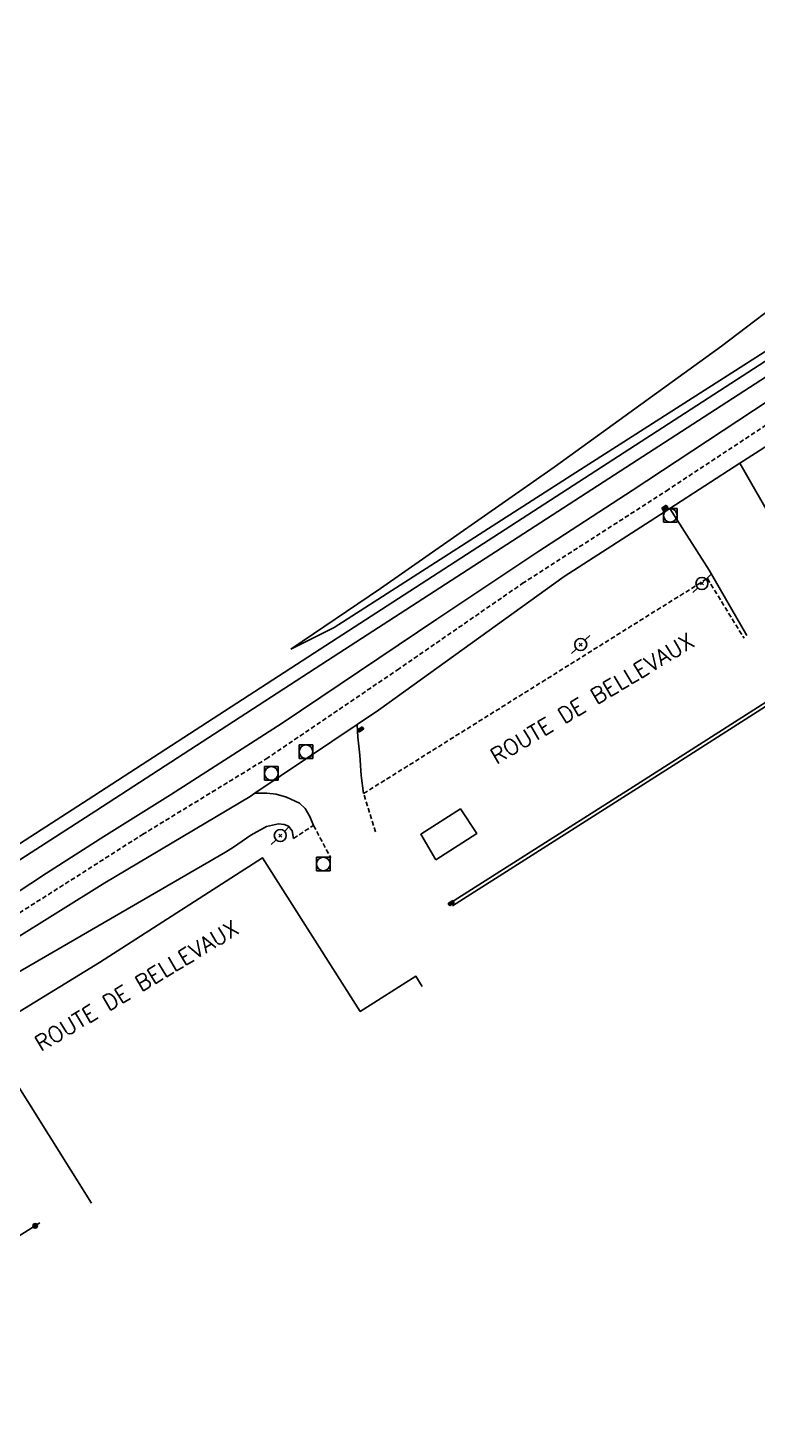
# Model space of a CAD drawing. Header units: millimetres. Extents: x 267000 to 268001, y 124012 to 125001.
# Drawn here: x 267454.9 to 267535.6, y 124518.6 to 124671 of the extents above; entities that cross this region are included whole.
import ezdxf
from ezdxf.enums import TextEntityAlignment as Align

# ---------------------------------------------------------------- set-up
doc = ezdxf.new("R2010")
doc.units = ezdxf.units.MM
doc.linetypes.add('DASHED', pattern=[0.75, 0.5, -0.25])
doc.layers.get('0').update_dxf_attribs({"linetype": 'CONTINUOUS'})
for name, color, linetype in [('W0001', 6, 'DASHED'), ('W0004', 5, 'CONTINUOUS'), ('W0008', 7, 'CONTINUOUS'), ('W0017', 7, 'CONTINUOUS'), ('W0104', 1, 'CONTINUOUS'), ('W0112', 1, 'DASHED'), ('W0211', 2, 'CONTINUOUS'), ('W0214', 2, 'CONTINUOUS'), ('W0323', 7, 'CONTINUOUS'), ('W0401', 7, 'CONTINUOUS'), ('W0420', 7, 'CONTINUOUS'), ('W0473', 7, 'CONTINUOUS'), ('W0700', 7, 'CONTINUOUS'), ('W0989', 7, 'CONTINUOUS')]:
    doc.layers.add(name, color=color, linetype=linetype)
doc.styles.get("Standard").update_dxf_attribs({"font": 'romans.shx', "width": 0.85})

# ---------------------------------------------------------------- blocks, each defined once
blk = doc.blocks.new('T401')
for p, q in [((-0.3, 0.3), (0, 0.3)), ((-0.3, -0.25), (-0.3, 0.3)), ((-0.3, 0.15), (0, 0.15)), ((-0.3, 0), (0, 0)), ((0, 0.3), (0, -0.25)), ((-0.3, -0.15), (0, -0.15)), ((-0.3, -0.25), (-0.3, -0.3)), ((-0.3, -0.3), (0, -0.3)), ((0, -0.3), (0, -0.25))]:
    blk.add_line(p, q)
blk = doc.blocks.new('T473')
for p, q in [((-0.166667, 0.166667), (0.166667, -0.166667)), ((-0.166667, -0.166667), (0.166667, 0.166667)), ((0.500001, 0.500001), (1.000002, 1.000002)), ((-1.000002, -1.000002), (-0.500001, -0.500001))]:
    blk.add_line(p, q)
blk.add_ellipse((0, 0), major_axis=(0.471405, 0.471405), ratio=1, start_param=5.4977871438, end_param=11.780972451)
blk = doc.blocks.new('T420')
for p, q in [((0.75, 0.75), (-0.75, 0.75)), ((-0.75, 0.75), (-0.75, -0.75)), ((0.75, 0.75), (0.75, -0.75)), ((0.75, -0.75), (-0.75, -0.75))]:
    blk.add_line(p, q)
blk.add_ellipse((0, 0), major_axis=(-0.53, 0.53), ratio=1, start_param=3.926991, end_param=10.210176)
blk = doc.blocks.new('t323o')
at = {"color": 0, "linetype": 'Continuous'}
for radius in [0.25, 0.15]:
    blk.add_circle((0, 0), radius, dxfattribs=at)

msp = doc.modelspace()

# ---------------------------------------------------------------- linework, layer by layer
at = {"layer": 'W0001'}
msp.add_lwpolyline([(267388.57, 124508.02), (267392.03, 124520.46), (267395.08, 124531.23), (267403.88, 124539.82), (267417.99, 124549.58), (267435.06, 124560.98), (267467.63, 124581.74), (267481.31, 124590.11), (267495.79, 124599.94), (267509.61, 124609.5), (267525.51, 124619.74), (267541.17, 124630.08), (267561.28, 124642.96), (267573.58, 124650.86)], dxfattribs=at)
at = {"layer": 'W0004'}
for points in [[(267501.67, 124574.19), (267522.27, 124587.28), (267543.88, 124601.08)], [(267544.05, 124600.72), (267526.28, 124589.36), (267501.88, 124573.87)]]:
    msp.add_lwpolyline(points, dxfattribs=at)
at = {"layer": 'W0008'}
for points in [[(267600.24, 124671), (267599.78, 124670.71), (267587.06, 124662.44), (267574.82, 124654.48), (267560.88, 124645.47), (267546.85, 124636.34), (267521.76, 124619.81), (267511.32, 124613.01), (267500.17, 124605.55), (267483.06, 124594.05), (267470.73, 124586.15), (267463.34, 124581.53), (267457.02, 124577.48), (267448.09, 124571.62)], [(267447.84, 124566.68), (267463.45, 124576.39), (267479.53, 124585.94), (267480.05, 124586.3), (267491.36, 124593.92), (267493.72, 124595.51), (267514.25, 124610.28), (267525.91, 124617.81), (267533.66, 124622.82), (267535.39, 124623.93), (267559.69, 124639.53)]]:
    msp.add_lwpolyline(points, dxfattribs=at)
at = {"layer": 'W0017'}
for points in [[(267548.94, 124598), (267545.43, 124603.58), (267537.6, 124615.91), (267533.66, 124622.82)], [(267525.91, 124617.81), (267530.27, 124611), (267534.44, 124603.76)], [(267492.07, 124586.28), (267491.79, 124588.29), (267491.65, 124590.51), (267491.44, 124592.52), (267491.36, 124593.92)], [(267480.05, 124586.3), (267481.37, 124586.3), (267482.39, 124586.21), (267483.55, 124585.88), (267484.97, 124585.23), (267485.6, 124584.64), (267486.14, 124583.72), (267486.54, 124582.75)]]:
    msp.add_lwpolyline(points, dxfattribs=at)
at = {"layer": 'W0104'}
msp.add_lwpolyline([(267500.05, 124578.93), (267498.39, 124581.77), (267502.78, 124584.57), (267504.57, 124581.87)], close=True, dxfattribs=at)
for points in [[(267462.88, 124567.6), (267480.91, 124579.15), (267491.7, 124562.18), (267497.85, 124566.07), (267498.55, 124564.94)], [(267462.01, 124540.97), (267450.18, 124559.8), (267462.88, 124567.6)], [(267462.88, 124567.6), (267462.88, 124567.6)]]:
    msp.add_lwpolyline(points, dxfattribs=at)
at = {"layer": 'W0112'}
for points in [[(267493.38, 124582.03), (267492.07, 124586.28), (267530.07, 124610.06), (267534.13, 124603.45)], [(267484.33, 124581.32), (267486.54, 124582.75), (267488.44, 124579.16)]]:
    msp.add_lwpolyline(points, dxfattribs=at)
at = {"layer": 'W0211'}
for points in [[(267484.04, 124602.23), (267488.82, 124604.63), (267516.03, 124622.12), (267534.09, 124633.64), (267542.41, 124638.97), (267544.16, 124640.5), (267545.27, 124642.15), (267546.02, 124644.07), (267546.77, 124646.39), (267547.09, 124648.31), (267547.04, 124649.86), (267546.87, 124651.14)], [(267450.16, 124563.34), (267450.71, 124564.46), (267451.77, 124565.29), (267476.79, 124579.8), (267477.7, 124580.33), (267479.61, 124581.69), (267481.35, 124582.62), (267482.67, 124582.93), (267483.3, 124582.87), (267483.77, 124582.67), (267484.16, 124582.14), (267484.33, 124581.32)]]:
    msp.add_lwpolyline(points, dxfattribs=at)
at = {"layer": 'W0214'}
msp.add_lwpolyline([(267484.04, 124602.23), (267493.94, 124608.96), (267513.12, 124622.37), (267531.64, 124635.77), (267540.09, 124642.19), (267541.63, 124643.69), (267543, 124646.01), (267544.51, 124648.06), (267546.87, 124651.14)], dxfattribs=at)
at = {"layer": 'W0323'}
msp.add_lwpolyline([(267456.28, 124538.8), (267445.69, 124532.14), (267438.12, 124527.57), (267434.72, 124532.84)], dxfattribs=at)
at = {"layer": 'W0700'}
for points in [[(267438.94, 124570.97), (267461.64, 124585.63), (267487.26, 124602.26), (267511.47, 124617.93), (267535.81, 124633.66), (267583.25, 124664.35), (267593.59, 124671)], [(267439.75, 124569.71), (267462.46, 124584.37), (267488.08, 124601.01), (267512.28, 124616.67), (267536.62, 124632.4), (267584.06, 124663.09), (267596.36, 124671)]]:
    msp.add_lwpolyline(points, dxfattribs=at)

# ---------------------------------------------------------------- block references
at = {"layer": 'W0323', "rotation": 212.1572786638524}
msp.add_blockref('t323o', (267455.76, 124538.47), dxfattribs=at)
at = {"layer": 'W0401'}
for p, rotation in [((267525.44, 124617.77), 302.868145026998), ((267491.83, 124593.25), 303.9910247114535), ((267501.84, 124574.03), 303.9744102762974)]:
    msp.add_blockref('T401', p, dxfattribs=dict(at, rotation=rotation))
at = {"layer": 'W0420', "rotation": 359.9999899820874}
for p in [(267525.97, 124617.05), (267485.7, 124590.91), (267481.87, 124588.5), (267487.62, 124578.49)]:
    msp.add_blockref('T420', p, dxfattribs=at)
at = {"layer": 'W0473', "rotation": 359.9999899820874}
for p in [(267529.47, 124609.51), (267516.07, 124602.76), (267482.86, 124581.63)]:
    msp.add_blockref('T473', p, dxfattribs=at)

# ---------------------------------------------------------------- texts
at = {"layer": 'W0989'}
for p in [(267506.31, 124590.21), (267455.96, 124558.44)]:
    msp.add_text('ROUTE DE BELLEVAUX', height=1.75, rotation=30.8885, dxfattribs=at).set_placement(p, align=Align.MIDDLE_LEFT)

doc.saveas('drawing.dxf')
